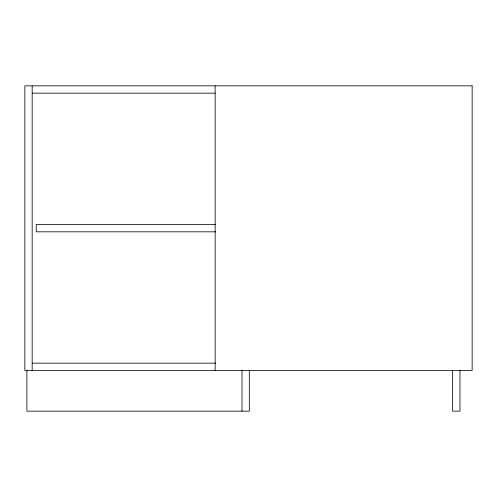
<?xml version="1.0" encoding="UTF-8"?>
<svg xmlns="http://www.w3.org/2000/svg" width="497" height="497" viewBox="0 0 497 497"><rect width="100%" height="100%" fill="white"/><g stroke="black" fill="none" stroke-linecap="round" stroke-linejoin="round"><path stroke-width="0.75" d="M32.168 93.163L215.108 93.163M215.549 224.507L36.238 224.507L36.238 231.826L215.549 231.826M32.168 363.17L215.686 363.17M459.949 370.489L459.949 411.156L452.63 411.156L452.63 370.489M249.314 370.489L249.314 411.156L26.881 411.156L26.881 370.489M241.996 370.489L241.996 411.156M215.158 85.844L215.158 370.489M32.168 85.844L32.168 370.489M472.15 85.844L24.85 85.844L24.85 370.489L472.15 370.489L472.15 85.844"/></g></svg>
